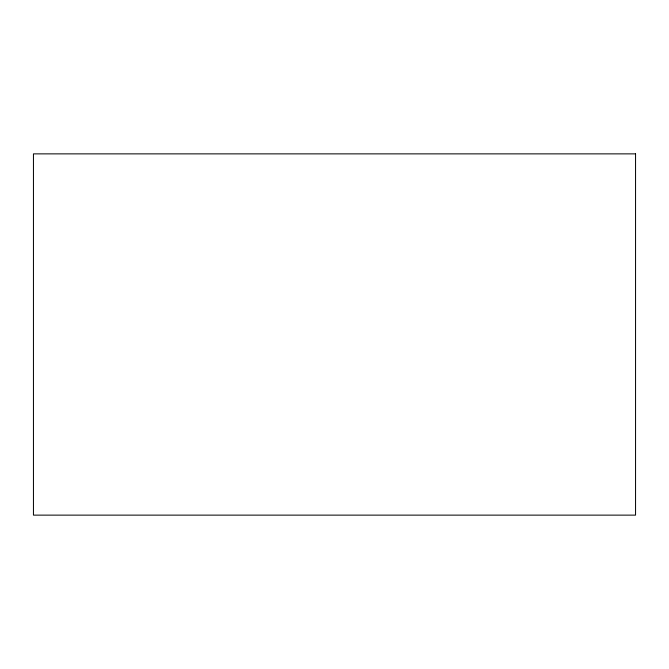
<?xml version="1.0" encoding="UTF-8"?>
<svg xmlns="http://www.w3.org/2000/svg" width="669" height="669" viewBox="0 0 669 669"><rect width="100%" height="100%" fill="white"/><g stroke="black" fill="none" stroke-linecap="round" stroke-linejoin="round"><path stroke-width="1" d="M635.55 153.87L33.45 153.87L33.45 515.13L635.55 515.13L635.55 153.87"/></g></svg>
